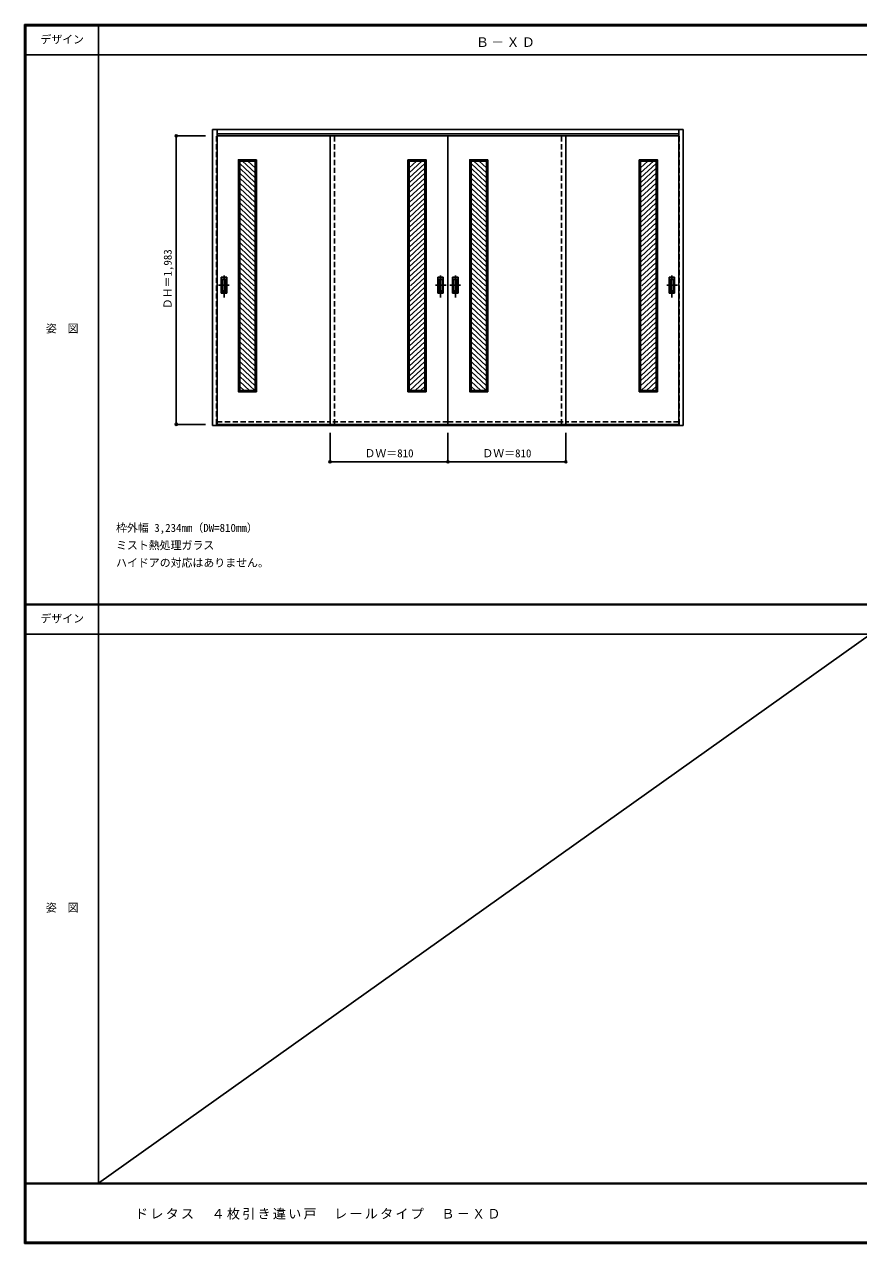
# Model space of a CAD drawing. Units: millimetres, scale not verified. Extents: x -6000 to 5700, y -4307 to 4175.
# Drawn here: x -6000 to -267, y -4205 to 4175 of the extents above; entities that cross this region are included whole.
import ezdxf
from ezdxf.enums import TextEntityAlignment as Align

# ---------------------------------------------------------------- set-up
doc = ezdxf.new("R2010")
doc.units = ezdxf.units.MM
doc.header["$LTSCALE"] = 30
doc.header["$PDMODE"] = 32
doc.header["$PDSIZE"] = 15
doc.linetypes.add('CHAIN1', pattern=[8, 5, -1, 1, -1])
doc.linetypes.add('DASHED1', pattern=[1.8, 1.2, -0.6])
for name, color, linetype in [('0-2_扉', 7, 'Continuous'), ('0-4_枠', 3, 'Continuous'), ('0-6_引手', 7, 'Continuous'), ('0-A_文字', 7, 'Continuous'), ('0-B_寸法', 7, 'Continuous'), ('0-C_ハッチ', 4, 'Continuous'), ('F-1_枠', 6, 'Continuous'), ('F-A_文字', 7, 'Continuous')]:
    doc.layers.add(name, color=color, linetype=linetype)
doc.styles.add('ＭＳ ゴシック', font='')
doc.styles.get('ＭＳ ゴシック').set_extended_font_data('MS Gothic')

msp = doc.modelspace()

# ---------------------------------------------------------------- linework, layer by layer
at = {"layer": '0-2_扉'}
for p, q in [((-4676.15, 3409), (-3869.15, 3409)), ((-3899.15, 1426), (-3899.15, 3409)), ((-1502.15, 3409), (-2309.15, 3409)), ((-2279.15, 1426), (-2279.15, 3409)), ((-4529.15, 3245), (-4529.15, 1650)), ((-4413.15, 3236), (-4520.15, 3236)), ((-4520.15, 3236), (-4520.15, 1659)), ((-4404.15, 3245), (-4413.15, 3236)), ((-4413.15, 3236), (-4413.15, 1659)), ((-4404.15, 1650), (-4404.15, 3245)), ((-3364.15, 3245), (-3355.15, 3236)), ((-3364.15, 1650), (-3364.15, 3245)), ((-3355.15, 3236), (-3248.15, 3236)), ((-3355.15, 3236), (-3355.15, 1659)), ((-3248.15, 3236), (-3248.15, 1659)), ((-3239.15, 3245), (-3239.15, 1650)), ((-2939.15, 3245), (-2939.15, 1650)), ((-2823.15, 3236), (-2930.15, 3236)), ((-2930.15, 3236), (-2930.15, 1659)), ((-2814.15, 3245), (-2823.15, 3236)), ((-2823.15, 3236), (-2823.15, 1659)), ((-2814.15, 1650), (-2814.15, 3245)), ((-1774.15, 3245), (-1765.15, 3236)), ((-1774.15, 1650), (-1774.15, 3245)), ((-1765.15, 3236), (-1658.15, 3236)), ((-1765.15, 3236), (-1765.15, 1659)), ((-1658.15, 3236), (-1658.15, 1659)), ((-1649.15, 3245), (-1649.15, 1650)), ((-4413.15, 1659), (-4520.15, 1659)), ((-4413.15, 1659), (-4520.15, 1659)), ((-4404.15, 1650), (-4413.15, 1659)), ((-3364.15, 1650), (-3355.15, 1659)), ((-3355.15, 1659), (-3248.15, 1659)), ((-3355.15, 1659), (-3248.15, 1659)), ((-2823.15, 1659), (-2930.15, 1659)), ((-2823.15, 1659), (-2930.15, 1659)), ((-2814.15, 1650), (-2823.15, 1659)), ((-1774.15, 1650), (-1765.15, 1659)), ((-1765.15, 1659), (-1658.15, 1659)), ((-1765.15, 1659), (-1658.15, 1659)), ((-4676.15, 1426), (-3869.15, 1426)), ((-3089.15, 1426), (-3899.15, 1426)), ((-3089.15, 1426), (-2279.15, 1426)), ((-1502.15, 1426), (-2309.15, 1426))]:
    msp.add_line(p, q, dxfattribs=at)
at = {"layer": '0-2_扉', "linetype": 'DASHED1'}
for p, q in [((-4676.15, 1444), (-3899.15, 1444)), ((-3089.15, 1444), (-3899.15, 1444)), ((-3089.15, 1444), (-2279.15, 1444)), ((-1502.15, 1444), (-2279.15, 1444))]:
    msp.add_line(p, q, dxfattribs=at)
at = {"layer": '0-2_扉'}
for points in [[(-3089.15, 1426), (-3089.15, 3409), (-3899.15, 3409)], [(-3089.15, 1426), (-3089.15, 3409), (-2279.15, 3409)], [(-4404.15, 3245), (-4529.15, 3245), (-4520.15, 3236)], [(-3364.15, 3245), (-3239.15, 3245), (-3248.15, 3236)], [(-2814.15, 3245), (-2939.15, 3245), (-2930.15, 3236)], [(-1774.15, 3245), (-1649.15, 3245), (-1658.15, 3236)], [(-4404.15, 1650), (-4529.15, 1650), (-4520.15, 1659)], [(-3364.15, 1650), (-3239.15, 1650), (-3248.15, 1659)], [(-2814.15, 1650), (-2939.15, 1650), (-2930.15, 1659)], [(-1774.15, 1650), (-1649.15, 1650), (-1658.15, 1659)]]:
    msp.add_lwpolyline(points, dxfattribs=at)
at = {"layer": '0-4_枠'}
for p, q in [((-4706.15, 1418), (-4706.15, 3453)), ((-4706.15, 3453), (-1472.15, 3453)), ((-4676.15, 1418), (-4676.15, 3453)), ((-1502.15, 1418), (-1502.15, 3453)), ((-1472.15, 1418), (-1472.15, 3453)), ((-4676.15, 3423), (-1502.15, 3423)), ((-4676.15, 1418), (-4706.15, 1418)), ((-1502.15, 1421), (-4676.15, 1421)), ((-1502.15, 1418), (-4676.15, 1418)), ((-3899.15, 1418), (-3869.15, 1418)), ((-2309.15, 1418), (-2279.15, 1418)), ((-1472.15, 1418), (-1502.15, 1418))]:
    msp.add_line(p, q, dxfattribs=at)
at = {"layer": '0-4_枠', "color": 4, "linetype": 'DASHED1'}
for p, q in [((-4676.15, 3409), (-4679.15, 3409)), ((-3869.15, 1426), (-3869.15, 3409)), ((-2309.15, 1426), (-2309.15, 3409)), ((-1502.15, 3409), (-1499.15, 3409)), ((-1499.15, 1426), (-1499.15, 3409)), ((-4676.15, 1444), (-4679.15, 1444)), ((-1502.15, 1444), (-1499.15, 1444)), ((-1502.15, 1426), (-1499.15, 1426))]:
    msp.add_line(p, q, dxfattribs=at)
msp.add_lwpolyline([(-4676.15, 1426), (-4679.15, 1426), (-4679.15, 3409)], dxfattribs=at)
at = {"layer": '0-6_引手'}
for p, q in [((-4647.15, 2438.5), (-4609.15, 2438.5)), ((-4647.15, 2328.5), (-4647.15, 2438.5)), ((-4609.15, 2328.5), (-4609.15, 2438.5)), ((-3121.15, 2438.5), (-3159.15, 2438.5)), ((-3159.15, 2328.5), (-3159.15, 2438.5)), ((-3121.15, 2328.5), (-3121.15, 2438.5)), ((-3057.15, 2438.5), (-3019.15, 2438.5)), ((-3057.15, 2328.5), (-3057.15, 2438.5)), ((-3019.15, 2328.5), (-3019.15, 2438.5)), ((-1531.15, 2438.5), (-1569.15, 2438.5)), ((-1569.15, 2328.5), (-1569.15, 2438.5)), ((-1531.15, 2328.5), (-1531.15, 2438.5)), ((-4640.65, 2422.5), (-4615.65, 2422.5)), ((-4640.65, 2344.5), (-4640.65, 2422.5)), ((-4615.65, 2344.5), (-4615.65, 2422.5)), ((-3127.65, 2422.5), (-3152.65, 2422.5)), ((-3152.65, 2344.5), (-3152.65, 2422.5)), ((-3127.65, 2344.5), (-3127.65, 2422.5)), ((-3050.65, 2422.5), (-3025.65, 2422.5)), ((-3050.65, 2344.5), (-3050.65, 2422.5)), ((-3025.65, 2344.5), (-3025.65, 2422.5)), ((-1537.65, 2422.5), (-1562.65, 2422.5)), ((-1562.65, 2344.5), (-1562.65, 2422.5)), ((-1537.65, 2344.5), (-1537.65, 2422.5)), ((-4647.15, 2328.5), (-4609.15, 2328.5)), ((-4640.65, 2344.5), (-4615.65, 2344.5)), ((-3121.15, 2328.5), (-3159.15, 2328.5)), ((-3127.65, 2344.5), (-3152.65, 2344.5)), ((-3057.15, 2328.5), (-3019.15, 2328.5)), ((-3050.65, 2344.5), (-3025.65, 2344.5)), ((-1531.15, 2328.5), (-1569.15, 2328.5)), ((-1537.65, 2344.5), (-1562.65, 2344.5))]:
    msp.add_line(p, q, dxfattribs=at)
at = {"layer": '0-6_引手', "linetype": 'CHAIN1'}
for p, q in [((-4628.15, 2298.27), (-4628.15, 2469.12)), ((-3140.15, 2298.27), (-3140.15, 2469.12)), ((-3038.15, 2298.27), (-3038.15, 2469.12)), ((-1550.15, 2298.27), (-1550.15, 2469.12)), ((-4666.22, 2383.5), (-4593.71, 2383.5)), ((-3102.08, 2383.5), (-3174.59, 2383.5)), ((-3076.22, 2383.5), (-3003.71, 2383.5)), ((-1512.08, 2383.5), (-1584.59, 2383.5))]:
    msp.add_line(p, q, dxfattribs=at)
at = {"layer": '0-6_引手', "linetype": 'DASHED1'}
for p, q in [((-4612.15, 2332.5), (-4612.15, 2434.5)), ((-3156.15, 2332.5), (-3156.15, 2434.5)), ((-3022.15, 2332.5), (-3022.15, 2434.5)), ((-1566.15, 2332.5), (-1566.15, 2434.5)), ((-4644.15, 2332.5), (-4612.15, 2332.5)), ((-3124.15, 2332.5), (-3156.15, 2332.5)), ((-3054.15, 2332.5), (-3022.15, 2332.5)), ((-1534.15, 2332.5), (-1566.15, 2332.5))]:
    msp.add_line(p, q, dxfattribs=at)
for points in [[(-4644.15, 2332.5), (-4644.15, 2434.5), (-4612.15, 2434.5)], [(-3124.15, 2332.5), (-3124.15, 2434.5), (-3156.15, 2434.5)], [(-3054.15, 2332.5), (-3054.15, 2434.5), (-3022.15, 2434.5)], [(-1534.15, 2332.5), (-1534.15, 2434.5), (-1566.15, 2434.5)]]:
    msp.add_lwpolyline(points, dxfattribs=at)
at = {"layer": '0-B_寸法', "color": 4}
for p, q in [((-4956.15, 3409), (-4756.15, 3409)), ((-4956.15, 3409), (-4956.15, 1426)), ((-4956.15, 1426), (-4756.15, 1426)), ((-3899.15, 1168), (-3899.15, 1368)), ((-3089.15, 1168), (-3089.15, 1368)), ((-2279.15, 1168), (-2279.15, 1368)), ((-3899.15, 1168), (-2279.15, 1168))]:
    msp.add_line(p, q, dxfattribs=at)
at = {"layer": '0-B_寸法'}
for p in [(-4956.15, 3409), (-4956.15, 1426), (-3899.15, 1168), (-3089.15, 1168), (-2279.15, 1168)]:
    msp.add_point(p, dxfattribs=at)
at = {"layer": '0-C_ハッチ'}
for p, q in [((-4520.15, 3219.97), (-4413.15, 3120.89)), ((-4520.15, 3185.9), (-4413.15, 3086.82)), ((-4500.67, 3236), (-4413.15, 3154.96)), ((-4463.87, 3236), (-4413.15, 3189.04)), ((-3304.43, 3236), (-3355.15, 3189.04)), ((-3267.63, 3236), (-3355.15, 3154.96)), ((-3248.15, 3219.97), (-3355.15, 3120.89)), ((-3248.15, 3185.9), (-3355.15, 3086.82)), ((-2930.15, 3219.97), (-2823.15, 3120.89)), ((-2930.15, 3185.9), (-2823.15, 3086.82)), ((-2910.67, 3236), (-2823.15, 3154.96)), ((-2873.87, 3236), (-2823.15, 3189.04)), ((-1714.43, 3236), (-1765.15, 3189.04)), ((-1677.63, 3236), (-1765.15, 3154.96)), ((-1658.15, 3219.97), (-1765.15, 3120.89)), ((-1658.15, 3185.9), (-1765.15, 3086.82)), ((-4520.15, 3151.83), (-4413.15, 3052.75)), ((-4520.15, 3117.75), (-4413.15, 3018.68)), ((-3248.15, 3151.83), (-3355.15, 3052.75)), ((-3248.15, 3117.75), (-3355.15, 3018.68)), ((-2930.15, 3151.83), (-2823.15, 3052.75)), ((-2930.15, 3117.75), (-2823.15, 3018.68)), ((-1658.15, 3151.83), (-1765.15, 3052.75)), ((-1658.15, 3117.75), (-1765.15, 3018.68)), ((-4520.15, 3083.68), (-4413.15, 2984.61)), ((-4520.15, 3049.61), (-4413.15, 2950.54)), ((-3248.15, 3083.68), (-3355.15, 2984.61)), ((-3248.15, 3049.61), (-3355.15, 2950.54)), ((-2930.15, 3083.68), (-2823.15, 2984.61)), ((-2930.15, 3049.61), (-2823.15, 2950.54)), ((-1658.15, 3083.68), (-1765.15, 2984.61)), ((-1658.15, 3049.61), (-1765.15, 2950.54)), ((-4520.15, 3015.54), (-4413.15, 2916.47)), ((-4520.15, 2981.47), (-4413.15, 2882.4)), ((-4520.15, 2947.4), (-4413.15, 2848.33)), ((-3248.15, 3015.54), (-3355.15, 2916.47)), ((-3248.15, 2981.47), (-3355.15, 2882.4)), ((-3248.15, 2947.4), (-3355.15, 2848.33)), ((-2930.15, 3015.54), (-2823.15, 2916.47)), ((-2930.15, 2981.47), (-2823.15, 2882.4)), ((-2930.15, 2947.4), (-2823.15, 2848.33)), ((-1658.15, 3015.54), (-1765.15, 2916.47)), ((-1658.15, 2981.47), (-1765.15, 2882.4)), ((-1658.15, 2947.4), (-1765.15, 2848.33)), ((-4520.15, 2913.33), (-4413.15, 2814.25)), ((-4520.15, 2879.26), (-4413.15, 2780.18)), ((-3248.15, 2913.33), (-3355.15, 2814.25)), ((-3248.15, 2879.26), (-3355.15, 2780.18)), ((-2930.15, 2913.33), (-2823.15, 2814.25)), ((-2930.15, 2879.26), (-2823.15, 2780.18)), ((-1658.15, 2913.33), (-1765.15, 2814.25)), ((-1658.15, 2879.26), (-1765.15, 2780.18)), ((-4520.15, 2845.19), (-4413.15, 2746.11)), ((-4520.15, 2811.12), (-4413.15, 2712.04)), ((-4520.15, 2777.04), (-4413.15, 2677.97)), ((-3248.15, 2845.19), (-3355.15, 2746.11)), ((-3248.15, 2811.12), (-3355.15, 2712.04)), ((-3248.15, 2777.04), (-3355.15, 2677.97)), ((-2930.15, 2845.19), (-2823.15, 2746.11)), ((-2930.15, 2811.12), (-2823.15, 2712.04)), ((-2930.15, 2777.04), (-2823.15, 2677.97)), ((-1658.15, 2845.19), (-1765.15, 2746.11)), ((-1658.15, 2811.12), (-1765.15, 2712.04)), ((-1658.15, 2777.04), (-1765.15, 2677.97)), ((-4520.15, 2742.97), (-4413.15, 2643.9)), ((-4520.15, 2708.9), (-4413.15, 2609.83)), ((-3248.15, 2742.97), (-3355.15, 2643.9)), ((-3248.15, 2708.9), (-3355.15, 2609.83)), ((-2930.15, 2742.97), (-2823.15, 2643.9)), ((-2930.15, 2708.9), (-2823.15, 2609.83)), ((-1658.15, 2742.97), (-1765.15, 2643.9)), ((-1658.15, 2708.9), (-1765.15, 2609.83)), ((-4520.15, 2674.83), (-4413.15, 2575.76)), ((-4520.15, 2640.76), (-4413.15, 2541.69)), ((-4520.15, 2606.69), (-4413.15, 2507.61)), ((-3248.15, 2674.83), (-3355.15, 2575.76)), ((-3248.15, 2640.76), (-3355.15, 2541.69)), ((-3248.15, 2606.69), (-3355.15, 2507.61)), ((-2930.15, 2674.83), (-2823.15, 2575.76)), ((-2930.15, 2640.76), (-2823.15, 2541.69)), ((-2930.15, 2606.69), (-2823.15, 2507.61)), ((-1658.15, 2674.83), (-1765.15, 2575.76)), ((-1658.15, 2640.76), (-1765.15, 2541.69)), ((-1658.15, 2606.69), (-1765.15, 2507.61)), ((-4520.15, 2572.62), (-4413.15, 2473.54)), ((-4520.15, 2538.55), (-4413.15, 2439.47)), ((-3248.15, 2572.62), (-3355.15, 2473.54)), ((-3248.15, 2538.55), (-3355.15, 2439.47)), ((-2930.15, 2572.62), (-2823.15, 2473.54)), ((-2930.15, 2538.55), (-2823.15, 2439.47)), ((-1658.15, 2572.62), (-1765.15, 2473.54)), ((-1658.15, 2538.55), (-1765.15, 2439.47)), ((-4520.15, 2504.48), (-4413.15, 2405.4)), ((-4520.15, 2470.4), (-4420.76, 2378.37)), ((-4520.15, 2436.33), (-4413.15, 2337.26)), ((-3248.15, 2504.48), (-3355.15, 2405.4)), ((-3248.15, 2436.33), (-3355.15, 2337.26)), ((-3248.15, 2470.4), (-3347.54, 2378.37)), ((-2930.15, 2504.48), (-2823.15, 2405.4)), ((-2930.15, 2470.4), (-2830.76, 2378.37)), ((-2930.15, 2436.33), (-2823.15, 2337.26)), ((-1658.15, 2504.48), (-1765.15, 2405.4)), ((-1658.15, 2436.33), (-1765.15, 2337.26)), ((-1658.15, 2470.4), (-1757.54, 2378.37)), ((-4520.15, 2402.26), (-4413.15, 2303.19)), ((-4520.15, 2368.19), (-4413.15, 2269.12)), ((-3248.15, 2402.26), (-3355.15, 2303.19)), ((-3248.15, 2368.19), (-3355.15, 2269.12)), ((-2930.15, 2402.26), (-2823.15, 2303.19)), ((-2930.15, 2368.19), (-2823.15, 2269.12)), ((-1658.15, 2402.26), (-1765.15, 2303.19)), ((-1658.15, 2368.19), (-1765.15, 2269.12)), ((-4520.15, 2334.12), (-4413.15, 2235.05)), ((-4520.15, 2300.05), (-4413.15, 2200.98)), ((-4520.15, 2265.98), (-4413.15, 2166.9)), ((-3248.15, 2334.12), (-3355.15, 2235.05)), ((-3248.15, 2300.05), (-3355.15, 2200.98)), ((-3248.15, 2265.98), (-3355.15, 2166.9)), ((-2930.15, 2334.12), (-2823.15, 2235.05)), ((-2930.15, 2300.05), (-2823.15, 2200.98)), ((-2930.15, 2265.98), (-2823.15, 2166.9)), ((-1658.15, 2334.12), (-1765.15, 2235.05)), ((-1658.15, 2300.05), (-1765.15, 2200.98)), ((-1658.15, 2265.98), (-1765.15, 2166.9)), ((-4520.15, 2231.91), (-4413.15, 2132.83)), ((-4520.15, 2197.84), (-4413.15, 2098.76)), ((-3248.15, 2231.91), (-3355.15, 2132.83)), ((-3248.15, 2197.84), (-3355.15, 2098.76)), ((-2930.15, 2231.91), (-2823.15, 2132.83)), ((-2930.15, 2197.84), (-2823.15, 2098.76)), ((-1658.15, 2231.91), (-1765.15, 2132.83)), ((-1658.15, 2197.84), (-1765.15, 2098.76)), ((-4520.15, 2163.77), (-4413.15, 2064.69)), ((-4520.15, 2129.69), (-4413.15, 2030.62)), ((-4520.15, 2095.62), (-4413.15, 1996.55)), ((-3248.15, 2163.77), (-3355.15, 2064.69)), ((-3248.15, 2129.69), (-3355.15, 2030.62)), ((-3248.15, 2095.62), (-3355.15, 1996.55)), ((-2930.15, 2163.77), (-2823.15, 2064.69)), ((-2930.15, 2129.69), (-2823.15, 2030.62)), ((-2930.15, 2095.62), (-2823.15, 1996.55)), ((-1658.15, 2163.77), (-1765.15, 2064.69)), ((-1658.15, 2129.69), (-1765.15, 2030.62)), ((-1658.15, 2095.62), (-1765.15, 1996.55)), ((-4520.15, 2061.55), (-4413.15, 1962.48)), ((-4520.15, 2027.48), (-4413.15, 1928.41)), ((-3248.15, 2061.55), (-3355.15, 1962.48)), ((-3248.15, 2027.48), (-3355.15, 1928.41)), ((-2930.15, 2061.55), (-2823.15, 1962.48)), ((-2930.15, 2027.48), (-2823.15, 1928.41)), ((-1658.15, 2061.55), (-1765.15, 1962.48)), ((-1658.15, 2027.48), (-1765.15, 1928.41)), ((-4520.15, 1993.41), (-4413.15, 1894.34)), ((-4520.15, 1959.34), (-4413.15, 1860.26)), ((-3248.15, 1993.41), (-3355.15, 1894.34)), ((-3248.15, 1959.34), (-3355.15, 1860.26)), ((-2930.15, 1993.41), (-2823.15, 1894.34)), ((-2930.15, 1959.34), (-2823.15, 1860.26)), ((-1658.15, 1993.41), (-1765.15, 1894.34)), ((-1658.15, 1959.34), (-1765.15, 1860.26)), ((-4520.15, 1925.27), (-4413.15, 1826.19)), ((-4520.15, 1891.2), (-4413.15, 1792.12)), ((-4520.15, 1857.13), (-4413.15, 1758.05)), ((-3248.15, 1925.27), (-3355.15, 1826.19)), ((-3248.15, 1891.2), (-3355.15, 1792.12)), ((-3248.15, 1857.13), (-3355.15, 1758.05)), ((-2930.15, 1925.27), (-2823.15, 1826.19)), ((-2930.15, 1891.2), (-2823.15, 1792.12)), ((-2930.15, 1857.13), (-2823.15, 1758.05)), ((-1658.15, 1925.27), (-1765.15, 1826.19)), ((-1658.15, 1891.2), (-1765.15, 1792.12)), ((-1658.15, 1857.13), (-1765.15, 1758.05)), ((-4520.15, 1823.05), (-4413.15, 1723.98)), ((-4520.15, 1788.98), (-4413.15, 1689.91)), ((-3248.15, 1823.05), (-3355.15, 1723.98)), ((-3248.15, 1788.98), (-3355.15, 1689.91)), ((-2930.15, 1823.05), (-2823.15, 1723.98)), ((-2930.15, 1788.98), (-2823.15, 1689.91)), ((-1658.15, 1823.05), (-1765.15, 1723.98)), ((-1658.15, 1788.98), (-1765.15, 1689.91)), ((-4520.15, 1754.91), (-4416.57, 1659)), ((-4520.15, 1720.84), (-4453.36, 1659)), ((-4520.15, 1686.77), (-4490.16, 1659)), ((-3248.15, 1754.91), (-3351.74, 1659)), ((-3248.15, 1720.84), (-3314.94, 1659)), ((-3248.15, 1686.77), (-3278.14, 1659)), ((-2930.15, 1754.91), (-2826.57, 1659)), ((-2930.15, 1720.84), (-2863.36, 1659)), ((-2930.15, 1686.77), (-2900.16, 1659)), ((-1658.15, 1754.91), (-1761.74, 1659)), ((-1658.15, 1720.84), (-1724.94, 1659)), ((-1658.15, 1686.77), (-1688.14, 1659))]:
    msp.add_line(p, q, dxfattribs=at)
at = {"layer": 'F-1_枠'}
for p, q in [((-6000, 4175), (5700, 4175)), ((-6000, 4175), (-6000, -4205)), ((-6000, 4170), (5700, 4170)), ((-6000, 4165), (5700, 4165)), ((-5995, 4175), (-5995, -4205)), ((-5990, 4175), (-5990, -4205)), ((-5490, 4175), (-5490, -3790)), ((-6000, 3965), (5700, 3965)), ((-6000, 190.5), (5700, 190.5)), ((-6000, 187.5), (5700, 187.5)), ((-6000, 184.5), (5700, 184.5)), ((-6000, -15.5), (5700, -15.5)), ((5700, -3790), (-6000, -3790)), ((5700, -3795), (-6000, -3795)), ((5700, -4195), (-6000, -4195)), ((5700, -4200), (-6000, -4200)), ((5700, -4205), (-6000, -4205))]:
    msp.add_line(p, q, dxfattribs=at)
at = {"layer": 'F-A_文字'}
msp.add_line((100, 187.5), (-5490, -3790), dxfattribs=at)

# ---------------------------------------------------------------- texts
at = {"layer": '0-A_文字', "style": 'ＭＳ ゴシック'}
for s, p in [('枠外幅 3,234mm（DW=810mm）', (-5370, 670.5)), ('ミスト熱処理ガラス', (-5370, 550.5)), ('ハイドアの対応はありません。', (-5370, 430.5))]:
    msp.add_text(s, height=54.99, dxfattribs=at).set_placement(p, align=Align.BOTTOM_LEFT)
at = {"layer": '0-A_文字', "insert": (-2897.5, 4020), "char_height": 65.98, "attachment_point": 7, "style": 'ＭＳ ゴシック'}
msp.add_mtext('\\T1.17;Ｂ－ＸＤ', dxfattribs=at)
at = {"layer": '0-B_寸法', "style": 'ＭＳ ゴシック'}
msp.add_text('ＤＨ＝1,983', height=54.99, rotation=90, dxfattribs=at).set_placement((-4971.15, 2217.25), align=Align.BOTTOM_LEFT)
for p in [(-3662.9, 1183), (-2852.9, 1183)]:
    msp.add_text('ＤＷ＝810', height=54.99, dxfattribs=at).set_placement(p, align=Align.BOTTOM_LEFT)
at = {"layer": 'F-A_文字', "style": 'ＭＳ ゴシック'}
for s, p in [('デザイン', (-5890, 4027.5)), ('姿\u3000図', (-5852.5, 2040.25)), ('デザイン', (-5890, 47)), ('姿\u3000図', (-5852.5, -1940.25))]:
    msp.add_text(s, height=54.99, dxfattribs=at).set_placement(p, align=Align.BOTTOM_LEFT)
at = {"layer": 'F-A_文字', "insert": (-5240, -4040), "char_height": 65.98, "attachment_point": 7, "style": 'ＭＳ ゴシック'}
msp.add_mtext('\\T1.17;ドレタス\u3000４枚引き違い戸\u3000レールタイプ\u3000Ｂ－ＸＤ', dxfattribs=at)

doc.saveas('drawing.dxf')
